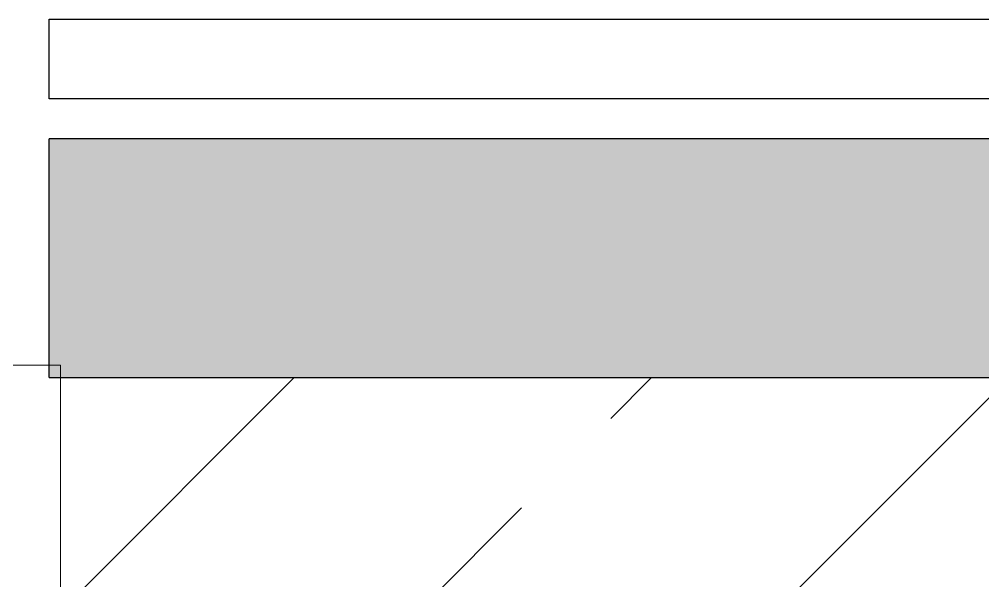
# Model space of a CAD drawing. Header units: millimetres. Extents: x -92759 to 184353, y -15225 to 86714.
# Drawn here: x 63832 to 64437, y 49664 to 50016 of the extents above; entities that cross this region are included whole.
import ezdxf

# ---------------------------------------------------------------- set-up
doc = ezdxf.new("R2010")
doc.units = ezdxf.units.MM
for name, color, linetype in [('0-1', 9, 'Continuous'), ('A-_DOOR----_E', 8, 'Continuous'), ('A-_WALL----_H-1', 9, 'Continuous'), ('A-_WALLPRTN_E', 8, 'Continuous'), ('A-PATT-CONC', 8, 'Continuous')]:
    doc.layers.add(name, color=color, linetype=linetype)
for name, color, linetype, lineweight in [('HFI 9MM FPB', 94, 'Continuous', 5), ('M-ACMV_Control Panel', 7, 'Continuous', 25), ('M-ACMV_CP_ HL', 7, 'Continuous', 20), ('M-ACMV_FCU-1', 86, 'Continuous', 9)]:
    doc.layers.add(name, color=color, linetype=linetype, lineweight=lineweight)

# ---------------------------------------------------------------- blocks, each defined once
blk = doc.blocks.new('One-Pane_Sliding_Door_4854 - B8-SD04 1100x2200-10511347-BLK8_RHH_2ND STOREY PLAN')
at = {"layer": 'A-_DOOR----_E'}
for p, q in [((-1650, -100), (-550, -100)), ((-550, -100), (-550, -150)), ((-550, -150), (-1650, -150))]:
    blk.add_line(p, q, dxfattribs=at)
blk = doc.blocks.new('A$C3019c3af')
at = {"layer": 'A-_WALL----_H-1'}
h = blk.add_hatch(dxfattribs=at)
h.set_pattern_fill('FP_8', color=256, style=0, pattern_type=2)
h.set_pattern_definition([(0, (-11670.95, 40338.29), (609.6, 152.4), [50.292, -406.908, 50.292, -406.908, -2438.4]), (0, (-11670.95, 40338.29), (609.6, 152.4), [-914.4, 50.292, -864.108, 50.292, -406.908, -1066.8]), (0, (-11670.95, 40338.29), (609.6, 152.4), [-2286, 50.292, -254.508, 50.292, -711.708]), (120, (-11442.35, 40414.49), (-436.7823, 451.7291), [50.292, -406.908, 50.292, -406.908, -2438.4]), (120, (-11442.35, 40414.49), (-436.7823, 451.7291), [-914.4, 50.292, -864.108, 50.292, -406.908, -1066.8]), (120, (-11442.35, 40414.49), (-436.7823, 451.7291), [-2286, 50.292, -254.508, 50.292, -711.708]), (240, (-11366.15, 40719.29), (-172.8177, -604.1291), [50.292, -406.908, 50.292, -406.908, -2438.4]), (240, (-11366.15, 40719.29), (-172.8177, -604.1291), [-914.4, 50.292, -864.108, 50.292, -406.908, -1066.8]), (240, (-11366.15, 40719.29), (-172.8177, -604.1291), [-2286, 50.292, -254.508, 50.292, -711.708])])
h.paths.add_polyline_path([(-3650, 17050), (-3650, 17200), (-6400, 17200), (-6400, 17050), (-3750, 17050)])
h.paths.add_polyline_path([(-25250, 17050), (-25250, 17200), (-27900, 17200), (-27900, 17050), (-27750, 17050)])
h.paths.add_polyline_path([(-23900, 17050), (-21400, 17050), (-21400, 17200), (-24150, 17200), (-24150, 17050), (-24050, 17050)])
h.paths.add_polyline_path([(-2550, 17050), (-50, 17050), (-50, 17200), (-2550, 17200), (-2550, 17125)])
h.paths.add_polyline_path([(-18850, 17050), (-8950, 17050), (-8950, 17200), (-18850, 17200), (-18850, 17125)])
h.paths.add_polyline_path([(-7750, 17050), (-7500, 17050), (-7500, 17200), (-7850, 17200), (-7850, 17050)])
h.paths.add_polyline_path([(-20300, 17050), (-19950, 17050), (-19950, 17200), (-20300, 17200), (-20300, 17125)])
at = {"layer": 'A-_WALLPRTN_E'}
for p, q in [((-8950, 17200), (-18850, 17200)), ((-18850, 17050), (-18850, 17200)), ((-18850, 17050), (-16350, 17050))]:
    blk.add_line(p, q, dxfattribs=at)
at = {"layer": 'A-_DOOR----_E', "rotation": 180}
blk.add_blockref('One-Pane_Sliding_Door_4854 - B8-SD04 1100x2200-10511347-BLK8_RHH_2ND STOREY PLAN', (-19400, 17125), dxfattribs=at)
blk = doc.blocks.new('RCP_B8L2')
at = {"layer": 'HFI 9MM FPB'}
h = blk.add_hatch(dxfattribs=at)
h.set_pattern_fill('ANSI33', color=256, scale=50)
h.set_pattern_definition([(45, (-581589.02, -147239), (-224.5064, 224.5064), []), (45, (-581364.5, -147239), (-224.5064, 224.5064), [158.75, -79.375])])
h.paths.add_polyline_path([(-389618.07, -170702.3), (-386618.07, -170702.3), (-386618.07, -174902.3), (-389618.07, -174902.3)], flags=16)
h.paths.add_polyline_path([(-389968.07, -175527.3), (-389968.07, -170527.3), (-386268.07, -170527.3), (-386268.07, -175527.3), (-387018.07, -175527.3), (-387018.07, -175077.3), (-387618.07, -175077.3), (-387618.07, -175527.3)])
blk = doc.blocks.new('A$Ce886c8c0')
at = {"layer": 'M-ACMV_Control Panel', "lineweight": 5}
blk.add_lwpolyline([(200, -200), (200, 200), (0, 200), (0, -200)], close=True, dxfattribs=at)
blk.add_solid([(0, -200), (200, -200), (200, 200), (0, -200)], dxfattribs=at)
blk = doc.blocks.new('ACMV_B8_L2')
at = {"layer": 'M-ACMV_CP_ HL', "rotation": 90}
blk.add_blockref('A$Ce886c8c0', (124321.81, -56116.85), dxfattribs=at)

msp = doc.modelspace()

# ---------------------------------------------------------------- block references
at = {"layer": '0-1'}
msp.add_blockref('A$C3019c3af', (82701.06, 32741.24), dxfattribs=at)
at = {"layer": 'A-PATT-CONC'}
msp.add_blockref('RCP_B8L2', (452619.12, 220318.54), dxfattribs=at)
at = {"layer": 'M-ACMV_FCU-1'}
msp.add_blockref('ACMV_B8_L2', (-60663.56, 105715.91), dxfattribs=at)

doc.saveas('drawing.dxf')
